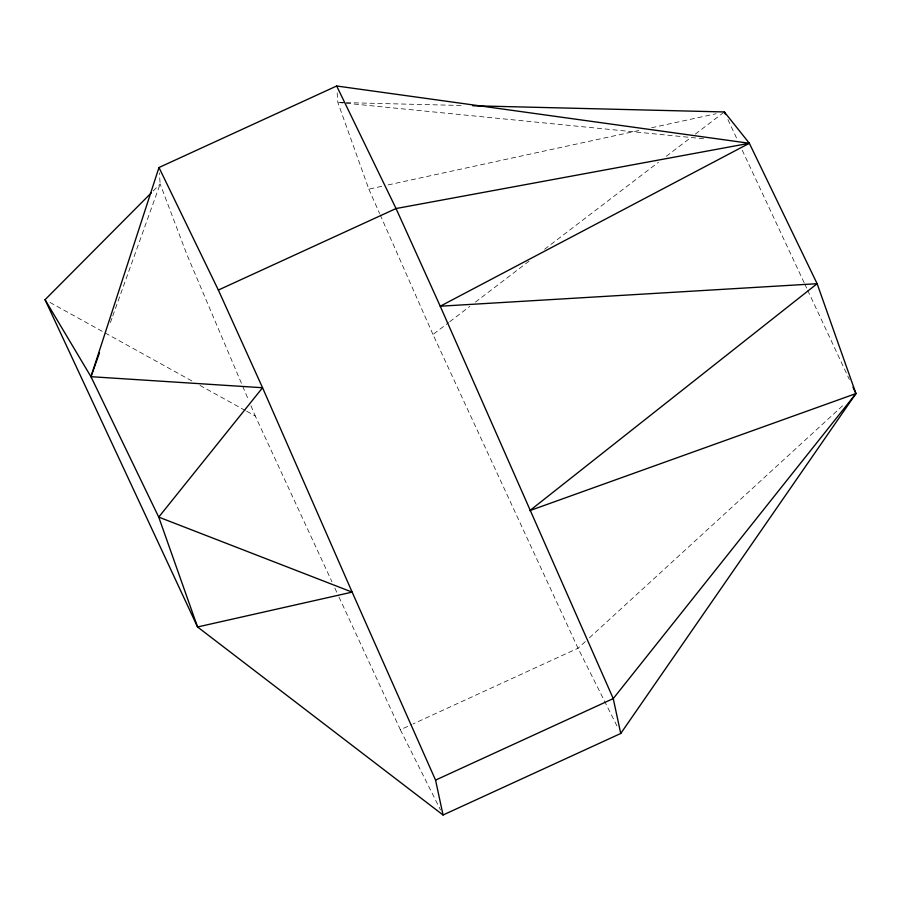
<?xml version="1.0" encoding="UTF-8"?>
<svg xmlns="http://www.w3.org/2000/svg" width="901" height="901" viewBox="0 0 901 901"><rect width="100%" height="100%" fill="white"/><g stroke="black" fill="none" stroke-linecap="round" stroke-linejoin="round"><path stroke-width="0.68" stroke-dasharray="4.5 3.38" d="M110.395 322.569L112.287 317.287M112.76 315.969L160.153 183.962L159.376 173.003M153.215 190.944L160.153 183.962L186.811 254.352L242.155 384.986M585.301 641.591L578.037 648.236L413.142 723.886M589.445 637.784L844.541 404.02M616.96 725.958L578.037 648.236L432.987 334.508L448.619 322.569M449.734 321.725L469.826 306.374M475.413 302.105L529 261.177M544.621 249.239L658.496 162.259M666.312 156.29L690.864 137.538M695.335 134.125L724.359 111.949M338.99 597.036L400.359 729.754L411.858 724.472M337.154 92.859L337.841 102.444L368.836 189.12L382.565 186.135M388.049 184.942L640.622 130.127M651.603 127.739L716.126 113.74M344.869 102.624L337.841 102.444L344.846 103.142M346.277 102.658L462.934 105.518M346.243 103.277L705.967 138.979M49.972 302.432L193.828 382.013M199.966 385.414L245.466 410.586M246.694 411.261L255.298 416.025L331.917 581.731M400.359 729.754L440.533 809.976M727.929 119.596L737.457 139.993M742.221 150.185L804.142 282.711M804.739 283.984L807.127 289.075M807.724 290.359L849.395 379.558M334.868 588.105L338.404 595.764M368.836 189.12L379.625 213.56M380.188 214.855L432.987 334.508M242.696 386.281L248.721 400.506M250.917 405.675L255.298 416.025"/><path stroke-width="1.35" d="M443.044 815L435.555 780.108L352.145 592.126L197.556 626.972L158.734 517.106L90.956 376.686L158.981 167.518L336.67 86L749.35 143.282L817.128 283.702L855.95 393.568L620.733 733.482L443.044 815L197.556 626.972L45.05 299.718L151.222 192.938M158.981 167.518L218.357 290.054L262.551 387.734L158.734 517.106L352.145 592.126L262.551 387.734L90.956 376.686L99.493 352.922M852.977 387.205L855.95 393.568L613.243 698.59L435.555 780.108M472.777 105.766L724.359 111.949L749.35 143.282L440.24 306.216L613.243 698.59L620.733 733.482M218.357 290.054L396.046 208.536L749.35 143.282M855.95 393.568L529.833 510.608L817.128 283.702L440.24 306.216L396.046 208.536L336.67 86M45.05 299.718L90.956 376.686M724.359 111.949L725.553 114.506"/></g></svg>
